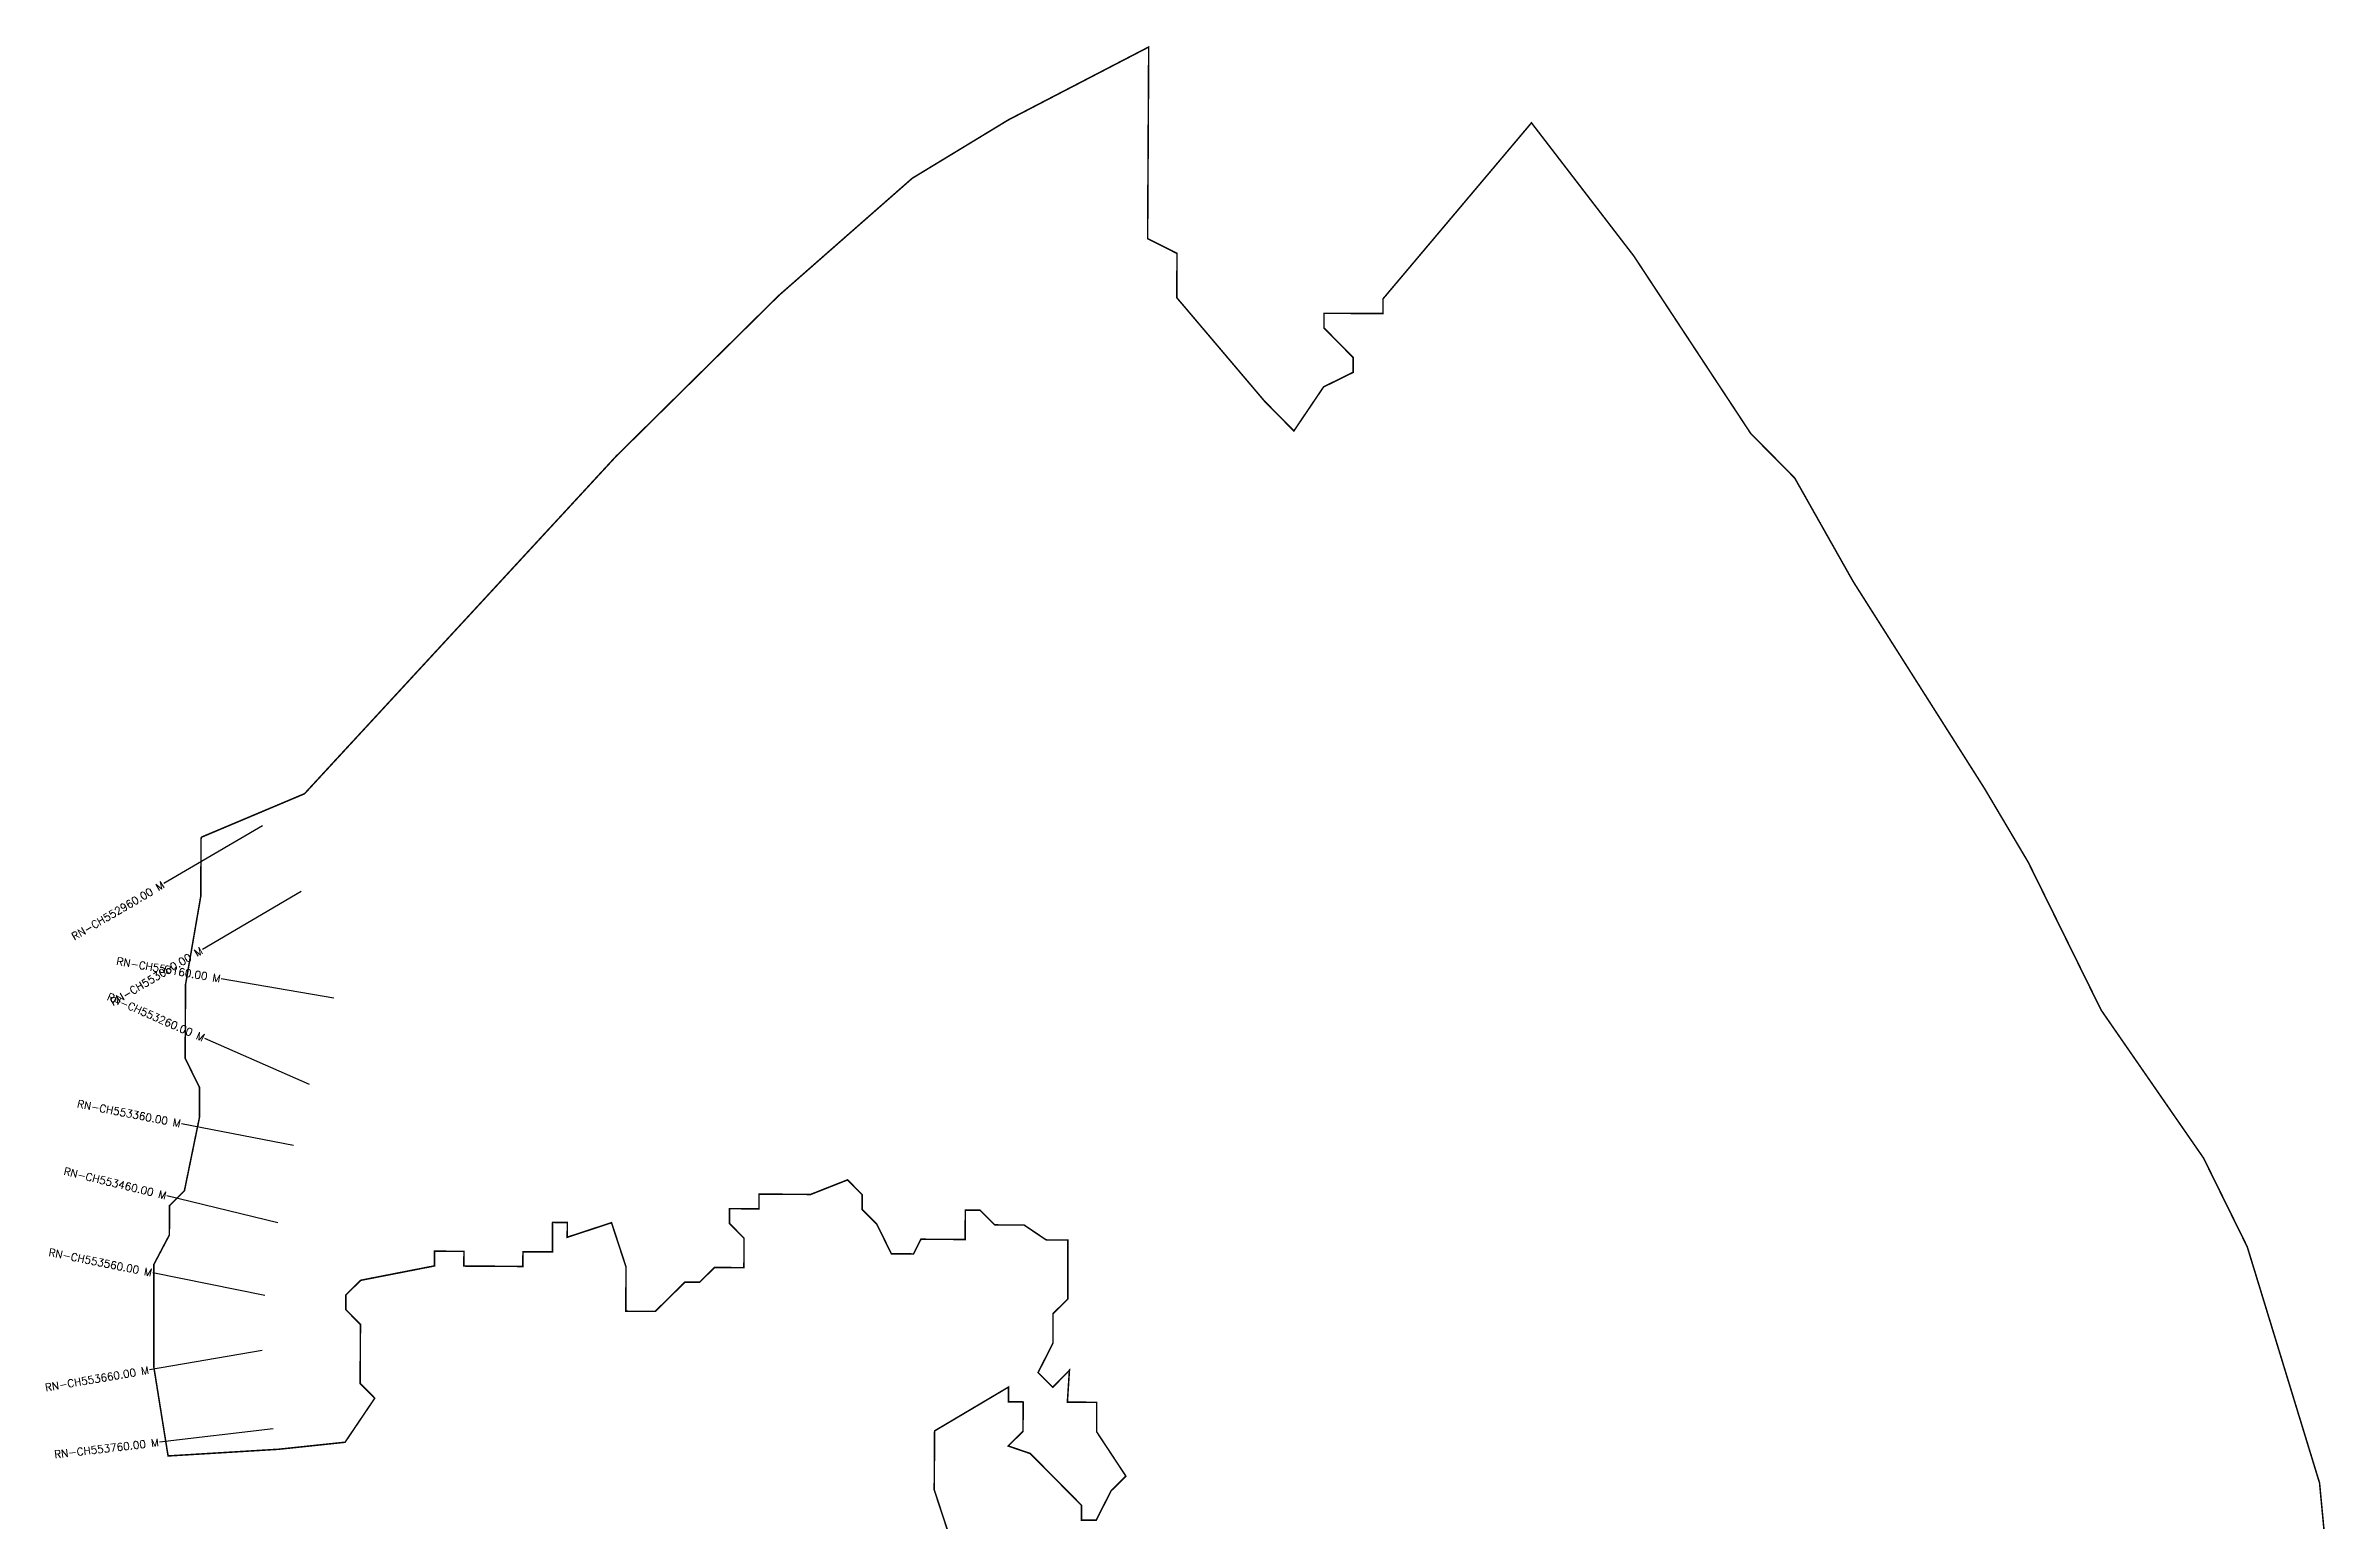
# Model space of a CAD drawing. Header units: metres. Extents: x 319364 to 323418, y 1852518 to 1859814.
# Drawn here: x 320367 to 323369, y 1857879 to 1859814 of the extents above; entities that cross this region are included whole.
import ezdxf
from ezdxf.enums import TextEntityAlignment as Align

# ---------------------------------------------------------------- set-up
doc = ezdxf.new("R2010")
doc.units = ezdxf.units.M
doc.layers.add('CS', color=134, linetype='Continuous')
doc.layers.add('CSMark', color=6, linetype='Continuous')
doc.styles.get("Standard").update_dxf_attribs({"font": 'simplex.shx'})

msp = doc.modelspace()

# ---------------------------------------------------------------- linework, layer by layer
at = {"color": 6, "const_width": 2, "flags": 128}
for points in [[(320570.7, 1858775.4), (320706.4, 1858832.6), (321114.9, 1859275.1), (321328.8, 1859486.5), (321503.7, 1859640.2), (321629.8, 1859716.8), (321814, 1859812.5), (321812.6, 1859561.1), (321851.2, 1859541.6), (321850.8, 1859483.6), (321966.1, 1859347.6), (322004.5, 1859308.7), (322043.5, 1859366.5), (322082.3, 1859385.6), (322082.4, 1859404.9), (322044, 1859443.8), (322044, 1859463.1), (322121.4, 1859462.7), (322121.5, 1859482.1), (322316.2, 1859713), (322450.5, 1859538.2), (322603.9, 1859305.3), (322661.6, 1859246.9), (322738.2, 1859111.2), (322910.6, 1858839.5), (322968.1, 1858742.5), (323063.7, 1858548.6), (323198, 1858354.5), (323255.3, 1858238.2), (323350.2, 1857928.2), (323368.5, 1857734.8)], [(321551.7, 1857861.1), (321532.6, 1857919.2), (321533.1, 1857996.5), (321630.1, 1858054), (321630, 1858034.7), (321649.3, 1858034.5), (321649.1, 1857995.9), (321629.6, 1857976.7), (321658.6, 1857966.8), (321725.9, 1857898.8), (321725.8, 1857879.4), (321745.1, 1857879.3), (321764.7, 1857917.9), (321784.1, 1857937.1), (321745.7, 1857995.3), (321745.7, 1858034), (321707.3, 1858034.2), (321710, 1858076), (321688.1, 1858053.7), (321668.9, 1858073.1), (321688.4, 1858111.7), (321688.4, 1858150.3), (321708, 1858169.6), (321708, 1858246.9), (321679.5, 1858247.1), (321650.6, 1858266.6), (321612, 1858266.8), (321592.7, 1858286.2), (321573.4, 1858286.2), (321573.2, 1858247.7), (321515.2, 1858248), (321505.4, 1858228.7), (321476.4, 1858228.9), (321457.3, 1858267.7), (321438, 1858287.1), (321438.1, 1858306.4), (321418.9, 1858325.9), (321370.5, 1858306.8), (321302.8, 1858307.2), (321302.8, 1858287.9), (321264, 1858288.1), (321263.9, 1858268.8), (321283.1, 1858249.3), (321282.9, 1858210.7), (321244.3, 1858210.9), (321224.8, 1858191.6), (321205.5, 1858191.7), (321166.6, 1858153.3), (321127.9, 1858153.5), (321128.3, 1858211.5), (321109.2, 1858269.7), (321051.1, 1858250.6), (321051.2, 1858270), (321031.9, 1858270.1), (321031.7, 1858231.4), (320993, 1858231.6), (320992.9, 1858212.3), (320915.5, 1858212.8), (320915.6, 1858232.1), (320877, 1858232.3), (320876.9, 1858213), (320780.1, 1858194.1), (320760.7, 1858174.9), (320760.6, 1858155.6), (320779.8, 1858136.1), (320779.4, 1858058.8), (320798.6, 1858039.4), (320759.6, 1857981.6), (320672.5, 1857972.4), (320527.4, 1857963.6), (320508.8, 1858079.7), (320508.8, 1858215), (320529.1, 1858253.6), (320529.3, 1858292.2), (320548.8, 1858311.5), (320568.6, 1858408), (320568.6, 1858447.2), (320549.8, 1858485.5), (320550.3, 1858582.2), (320570.3, 1858698.1), (320570.7, 1858775.4)]]:
    msp.add_lwpolyline(points, dxfattribs=at)
at = {"layer": 'CS'}
for p, q in [((320651.3, 1858790.6), (320521.9, 1858714.6)), ((320701.9, 1858704.4), (320572.6, 1858628.4)), ((320744.9, 1858564.5), (320597, 1858589.7)), ((320712.9, 1858451.1), (320575.5, 1858511.3)), ((320692.1, 1858370.9), (320544.9, 1858399.5)), ((320671.6, 1858269.5), (320525.9, 1858304.9)), ((320654.2, 1858174), (320507.2, 1858203.7)), ((320650.9, 1858102), (320503.1, 1858076.7)), ((320665.2, 1857999.1), (320516.2, 1857981.6))]:
    msp.add_line(p, q, dxfattribs=at)

# ---------------------------------------------------------------- texts
at = {"layer": 'CSMark'}
for s, rotation, p in [('RN-CH552960.00 M', 30.439, (320521.1, 1858714.1)), ('RN-CH553060.00 M', 30.439, (320571.7, 1858627.9)), ('RN-CH553160.00 M', 350.3196, (320596, 1858589.9)), ('RN-CH553260.00 M', 336.356, (320574.6, 1858511.7)), ('RN-CH553360.00 M', 348.9923, (320543.9, 1858399.7)), ('RN-CH553460.00 M', 346.3441, (320524.9, 1858305.1)), ('RN-CH553560.00 M', 348.5794, (320506.2, 1858203.9)), ('RN-CH553660.00 M', 9.7125, (320502.1, 1858076.5)), ('RN-CH553760.00 M', 6.6925, (320515.2, 1857981.5))]:
    msp.add_text(s, height=10, rotation=rotation, dxfattribs=at).set_placement(p, align=Align.MIDDLE_RIGHT)

doc.saveas('drawing.dxf')
